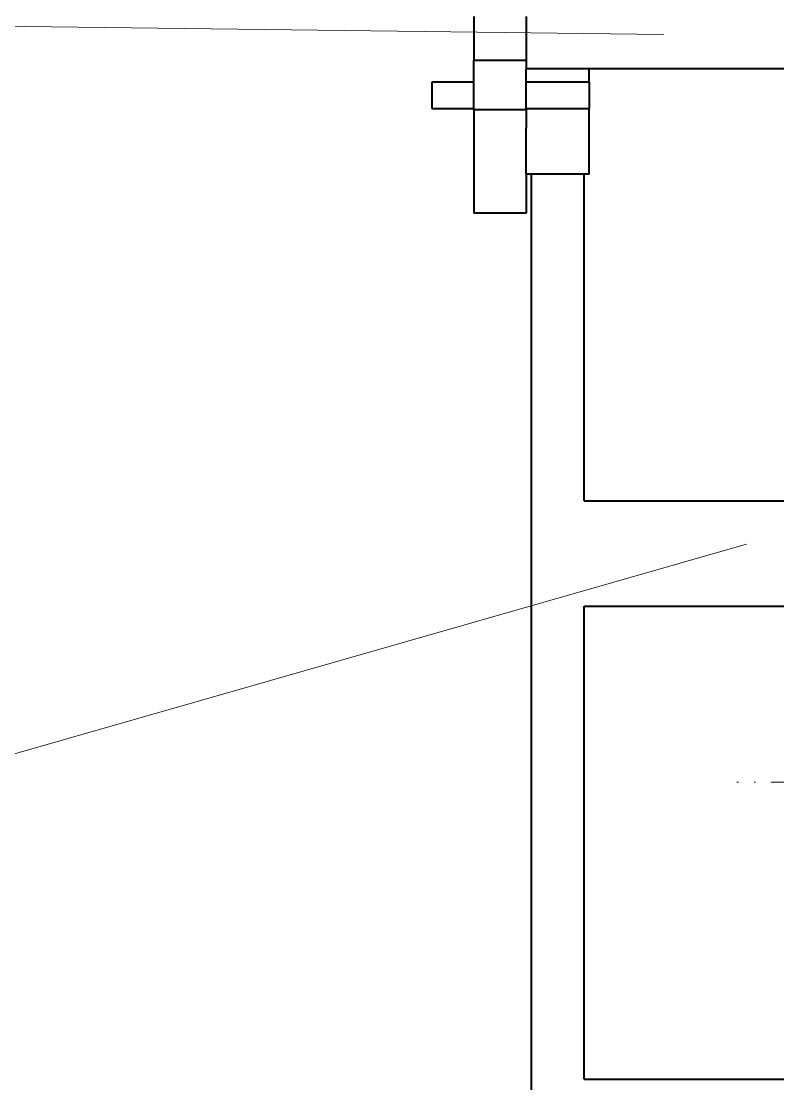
# Model space of a CAD drawing. Header units: millimetres. Extents: x -535 to 3636, y 24 to 870.
# Drawn here: x 1228.5 to 1300.5, y 477.4 to 578.5 of the extents above; entities that cross this region are included whole.
import ezdxf

# ---------------------------------------------------------------- set-up
doc = ezdxf.new("R2010")
doc.units = ezdxf.units.MM
doc.linetypes.add('ACAD_ISO10W100', pattern=[18, 12, -3, 0, -3])

msp = doc.modelspace()

# ---------------------------------------------------------------- linework, layer by layer
at = {"color": 6, "lineweight": 15}
for p, q in [((1289.6545, 577.2354), (1151.7927, 578.9556)), ((1297.5099, 528.746), (1151.7927, 487.0254))]:
    msp.add_line(p, q, dxfattribs=at)
at = {"color": 7, "linetype": 'Continuous', "lineweight": 40}
for p, q in [((1271.5499, 578.9556), (1271.5499, 574.7573)), ((1276.5499, 578.9556), (1276.5499, 573.9556)), ((1276.5499, 574.7573), (1271.5499, 574.7573)), ((1271.5499, 570.0588), (1271.5499, 574.7573)), ((1276.5499, 570.0588), (1276.5499, 573.9556)), ((1317.9499, 573.9556), (1276.5499, 573.9556)), ((1282.5499, 572.7056), (1282.5499, 573.9556)), ((1271.5499, 572.7056), (1267.5499, 572.7056)), ((1267.5499, 572.7056), (1267.5499, 570.2056)), ((1282.5499, 572.7056), (1276.5499, 572.7056)), ((1282.5499, 572.7056), (1282.5499, 570.2056)), ((1267.5499, 570.2056), (1271.5499, 570.2056)), ((1276.5499, 570.2056), (1282.5499, 570.2056)), ((1282.5499, 563.9556), (1282.5499, 570.2056)), ((1276.5499, 570.0588), (1271.5499, 570.0588)), ((1271.5499, 570.0588), (1271.5499, 560.2418)), ((1276.5499, 570.0588), (1276.5499, 568.3402)), ((1276.5499, 563.9556), (1276.5499, 568.3402)), ((1276.5499, 563.9556), (1276.5499, 560.2418)), ((1282.5499, 563.9556), (1276.5499, 563.9556)), ((1277.0499, 472.8553), (1277.0499, 563.9556)), ((1282.0499, 532.8553), (1282.0499, 563.9556)), ((1276.5499, 560.2418), (1271.5499, 560.2418)), ((1282.0499, 532.8553), (1302.0499, 532.8553)), ((1282.0499, 477.8553), (1282.0499, 522.8553)), ((1282.0499, 522.8553), (1302.0499, 522.8553)), ((1282.0499, 477.8553), (1302.0499, 477.8553))]:
    msp.add_line(p, q, dxfattribs=at)
at = {"color": 5, "linetype": 'ACAD_ISO10W100', "lineweight": 15, "ltscale": 0.5}
msp.add_line((1369.5513, 506.1027), (1296.6048, 506.1027), dxfattribs=at)

doc.saveas('drawing.dxf')
